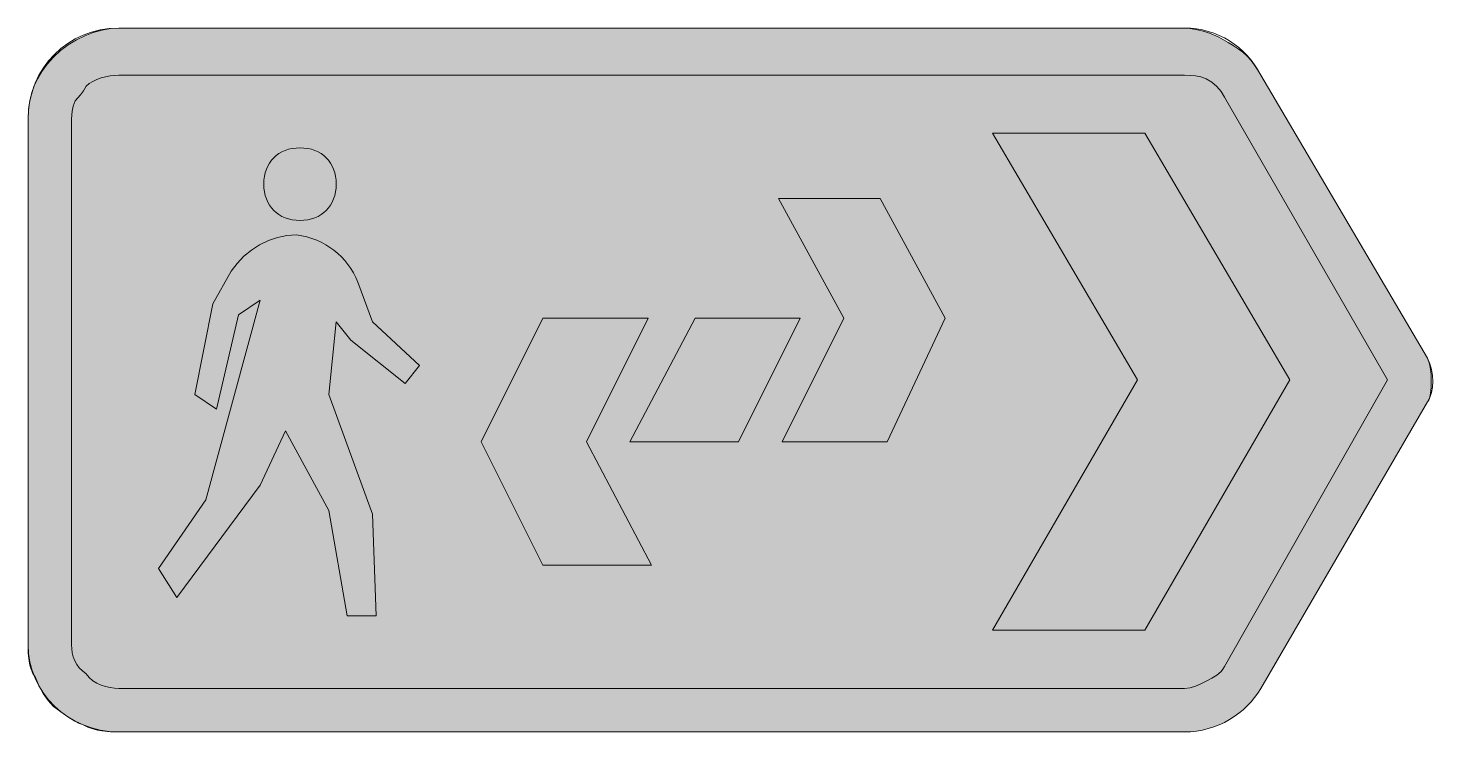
# Model space of a CAD drawing. Header units: metres. Extents: x 51 to 516, y 26 to 258.
import ezdxf

# ---------------------------------------------------------------- set-up
doc = ezdxf.new("R2010")
doc.units = ezdxf.units.M
for name, color, linetype, true_color in [('FILL_BLACK_000000', 7, 'Continuous', 0x000000), ('FILL_SILVER_C3C3C3', 7, 'Continuous', 0xc3c3c3), ('FILL_WHITE_FFFFFF', 7, 'Continuous', 0xffffff), ('STROKE_BLACK_000000', 7, 'Continuous', 0x000000), ('STROKE_WHITE_FFFFFF', 7, 'Continuous', 0xffffff)]:
    doc.layers.add(name, color=color, linetype=linetype, true_color=true_color)

msp = doc.modelspace()

# ---------------------------------------------------------------- hatches: boundary and pattern name
at = {"layer": 'FILL_BLACK_000000', "true_color": 0x000000}
h = msp.add_hatch(color=7, dxfattribs=at)
h.dxf.hatch_style = 1
h.paths.add_polyline_path([(433.35, 242.88), (435.15, 242.86), (436.95, 242.73), (438.75, 242.37), (440.55, 241.68), (442.33, 240.57), (444, 239.13), (445.44, 237.46), (446.55, 235.68), (500.55, 142.08), (446.55, 47.28), (446.05, 46.43), (445.44, 45.69), (444, 44.43), (442.33, 43.4), (440.55, 42.48), (438.75, 41.6), (436.95, 40.83), (435.15, 40.29), (433.35, 40.08), (80.55, 40.08), (79.15, 40.14), (77.68, 40.32), (76.18, 40.65), (74.7, 41.13), (73.27, 41.78), (71.94, 42.61), (70.76, 43.64), (69.75, 44.88), (68.51, 45.83), (67.48, 46.89), (66.65, 48.02), (66, 49.23), (65.52, 50.49), (65.19, 51.8), (65.01, 53.13), (64.95, 54.48), (64.95, 228.48), (65.1, 231.03), (65.46, 232.7), (66.15, 234.48), (67.95, 236.43), (68.85, 237.69), (69.75, 239.28), (70.76, 240.12), (71.94, 240.85), (73.27, 241.47), (74.7, 241.98), (76.18, 242.37), (77.68, 242.65), (79.15, 242.82), (80.55, 242.88), (433.35, 242.88)])
at = {"layer": 'FILL_SILVER_C3C3C3', "true_color": 0xc3c3c3}
h = msp.add_hatch(color=7, dxfattribs=at)
h.dxf.hatch_style = 1
h.paths.add_polyline_path([(298.95, 202.08), (332.55, 202.08), (354.15, 162.48), (334.95, 121.68), (300.15, 121.68), (320.55, 162.48), (298.95, 202.08)])
h = msp.add_hatch(color=7, dxfattribs=at)
h.dxf.hatch_style = 1
h.paths.add_polyline_path([(255.75, 162.48), (235.35, 121.68), (256.95, 80.88), (220.95, 80.88), (200.55, 121.68), (220.95, 162.48), (255.75, 162.48)])
h = msp.add_hatch(color=7, dxfattribs=at)
h.dxf.hatch_style = 1
h.paths.add_polyline_path([(271.35, 162.48), (306.15, 162.48), (285.75, 121.68), (249.75, 121.68), (271.35, 162.48)])
at = {"layer": 'FILL_WHITE_FFFFFF', "true_color": 0xffffff}
h = msp.add_hatch(color=7, dxfattribs=at)
h.dxf.hatch_style = 1
h.paths.add_polyline_path([(80.55, 25.68), (77.83, 25.72), (75, 25.98), (73.51, 26.27), (71.94, 26.69), (70.3, 27.29), (68.55, 28.08), (67.25, 28.58), (66.04, 29.19), (63.75, 30.63), (58.95, 34.08), (57.17, 36.09), (55.5, 38.43), (54.06, 41), (52.95, 43.68), (52.16, 45.03), (51.56, 46.38), (51.14, 47.73), (50.85, 49.08), (50.59, 51.78), (50.55, 54.48), (50.55, 228.48), (50.66, 231.18), (51.02, 233.86), (51.63, 236.52), (52.5, 239.13), (53.66, 241.69), (55.11, 244.17), (56.87, 246.58), (58.95, 248.88), (61.31, 251.02), (63.84, 252.91), (66.52, 254.55), (69.3, 255.93), (72.13, 257.02), (74.98, 257.82), (77.8, 258.31), (80.55, 258.48), (433.35, 258.48), (435.2, 258.37), (437.12, 258.07), (439.07, 257.59), (441, 256.98), (442.88, 256.25), (444.66, 255.44), (446.29, 254.58), (447.75, 253.68), (449.49, 252.72), (451.12, 251.65), (452.64, 250.47), (454.05, 249.18), (455.34, 247.77), (456.52, 246.25), (457.59, 244.62), (458.55, 242.88), (513.75, 149.28), (514.44, 147.48), (514.8, 145.68), (514.93, 143.88), (514.95, 142.08), (514.93, 139.6), (514.8, 137.58), (514.44, 136), (514.15, 135.39), (513.75, 134.88), (458.55, 40.08), (457.59, 38.53), (456.53, 37.05), (455.37, 35.63), (454.11, 34.29), (452.75, 33.02), (451.31, 31.83), (449.8, 30.73), (448.2, 29.73), (446.53, 28.82), (444.8, 28.02), (443.01, 27.33), (441.17, 26.75), (439.27, 26.29), (437.34, 25.95), (435.36, 25.75), (433.35, 25.68), (80.55, 25.68)])
h = msp.add_hatch(color=7, dxfattribs=at)
h.dxf.hatch_style = 1
h.paths.add_polyline_path([(420.15, 59.28), (369.75, 59.28), (417.75, 142.08), (369.75, 223.68), (420.15, 223.68), (468.15, 142.08), (420.15, 59.28)])
h = msp.add_hatch(color=7, dxfattribs=at)
h.dxf.hatch_style = 1
h.paths.add_polyline_path([(128.61, 208.2), (128.77, 209.46), (129.04, 210.66), (129.41, 211.79), (129.88, 212.85), (130.45, 213.84), (131.11, 214.75), (131.85, 215.58), (132.68, 216.32), (133.59, 216.98), (134.58, 217.55), (135.64, 218.02), (136.77, 218.39), (137.97, 218.66), (139.23, 218.82), (140.55, 218.88), (141.87, 218.82), (143.13, 218.66), (144.33, 218.39), (145.46, 218.02), (146.52, 217.55), (147.51, 216.98), (148.42, 216.32), (149.25, 215.58), (149.99, 214.75), (150.65, 213.84), (151.22, 212.85), (151.69, 211.79), (152.06, 210.66), (152.33, 209.46), (152.49, 208.2), (152.55, 206.88), (152.49, 205.56), (152.33, 204.3), (152.06, 203.1), (151.69, 201.97), (151.22, 200.91), (150.65, 199.92), (149.99, 199.01), (149.25, 198.18), (148.42, 197.44), (147.51, 196.78), (146.52, 196.21), (145.46, 195.74), (144.33, 195.37), (143.13, 195.1), (141.87, 194.94), (140.55, 194.88), (139.23, 194.94), (137.97, 195.1), (136.77, 195.37), (135.64, 195.74), (134.58, 196.21), (133.59, 196.78), (132.68, 197.44), (131.85, 198.18), (131.11, 199.01), (130.45, 199.92), (129.88, 200.91), (129.41, 201.97), (129.04, 203.1), (128.77, 204.3), (128.61, 205.56), (128.55, 206.88), (128.61, 208.2)])
h = msp.add_hatch(color=7, dxfattribs=at)
h.dxf.hatch_style = 1
h.paths.add_polyline_path([(165.75, 64.08), (156.15, 64.08), (150.15, 98.88), (135.75, 125.28), (127.35, 107.28), (99.75, 70.08), (93.75, 79.68), (109.35, 102.48), (127.35, 168.48), (120.15, 163.68), (112.95, 132.48), (105.75, 137.28), (111.75, 167.28), (117.75, 178.08), (119.71, 180.66), (121.97, 182.99), (124.48, 185.04), (127.2, 186.78), (130.09, 188.18), (133.11, 189.22), (134.65, 189.59), (136.21, 189.86), (137.78, 190.02), (139.35, 190.08), (141.12, 189.8), (142.84, 189.41), (144.49, 188.91), (146.08, 188.32), (147.61, 187.62), (149.07, 186.83), (150.47, 185.95), (151.8, 184.98), (153.06, 183.93), (154.24, 182.79), (155.36, 181.58), (156.39, 180.29), (157.35, 178.94), (158.23, 177.51), (159.03, 176.03), (159.75, 174.48), (164.55, 161.28), (180.15, 146.88), (175.35, 140.88), (157.35, 155.28), (152.55, 161.28), (150.15, 137.28), (164.55, 97.68), (165.75, 64.08)])

# ---------------------------------------------------------------- linework, layer by layer
at = {"layer": 'FILL_BLACK_000000', "lineweight": 0, "true_color": 0x000000}
msp.add_lwpolyline([(433.35, 242.88), (435.15, 242.86), (436.95, 242.73), (438.75, 242.37), (440.55, 241.68), (442.33, 240.57), (444, 239.13), (445.44, 237.46), (446.55, 235.68), (500.55, 142.08), (446.55, 47.28), (446.05, 46.43), (445.44, 45.69), (444, 44.43), (442.33, 43.4), (440.55, 42.48), (438.75, 41.6), (436.95, 40.83), (435.15, 40.29), (433.35, 40.08), (80.55, 40.08), (79.15, 40.14), (77.68, 40.32), (76.18, 40.65), (74.7, 41.13), (73.27, 41.78), (71.94, 42.61), (70.76, 43.64), (69.75, 44.88), (68.51, 45.83), (67.48, 46.89), (66.65, 48.02), (66, 49.23), (65.52, 50.49), (65.19, 51.8), (65.01, 53.13), (64.95, 54.48), (64.95, 228.48), (65.1, 231.03), (65.46, 232.7), (66.15, 234.48), (67.95, 236.43), (68.85, 237.69), (69.75, 239.28), (70.76, 240.12), (71.94, 240.85), (73.27, 241.47), (74.7, 241.98), (76.18, 242.37), (77.68, 242.65), (79.15, 242.82), (80.55, 242.88)], close=True, dxfattribs=at)
at = {"layer": 'FILL_SILVER_C3C3C3', "lineweight": 0, "true_color": 0xc3c3c3}
for points in [[(298.95, 202.08), (332.55, 202.08), (354.15, 162.48), (334.95, 121.68), (300.15, 121.68), (320.55, 162.48)], [(255.75, 162.48), (235.35, 121.68), (256.95, 80.88), (220.95, 80.88), (200.55, 121.68), (220.95, 162.48)], [(271.35, 162.48), (306.15, 162.48), (285.75, 121.68), (249.75, 121.68)]]:
    msp.add_lwpolyline(points, close=True, dxfattribs=at)
at = {"layer": 'FILL_WHITE_FFFFFF', "lineweight": 0, "true_color": 0xffffff}
for points in [[(80.55, 25.68), (77.83, 25.72), (75, 25.98), (73.51, 26.27), (71.94, 26.69), (70.3, 27.29), (68.55, 28.08), (67.25, 28.58), (66.04, 29.19), (63.75, 30.63), (58.95, 34.08), (57.17, 36.09), (55.5, 38.43), (54.06, 41), (52.95, 43.68), (52.16, 45.03), (51.56, 46.38), (51.14, 47.73), (50.85, 49.08), (50.59, 51.78), (50.55, 54.48), (50.55, 228.48), (50.66, 231.18), (51.02, 233.86), (51.63, 236.52), (52.5, 239.13), (53.66, 241.69), (55.11, 244.17), (56.87, 246.58), (58.95, 248.88), (61.31, 251.02), (63.84, 252.91), (66.52, 254.55), (69.3, 255.93), (72.13, 257.02), (74.98, 257.82), (77.8, 258.31), (80.55, 258.48), (433.35, 258.48), (435.2, 258.37), (437.12, 258.07), (439.07, 257.59), (441, 256.98), (442.88, 256.25), (444.66, 255.44), (446.29, 254.58), (447.75, 253.68), (449.49, 252.72), (451.12, 251.65), (452.64, 250.47), (454.05, 249.18), (455.34, 247.77), (456.52, 246.25), (457.59, 244.62), (458.55, 242.88), (513.75, 149.28), (514.44, 147.48), (514.8, 145.68), (514.93, 143.88), (514.95, 142.08), (514.93, 139.6), (514.8, 137.58), (514.44, 136), (514.15, 135.39), (513.75, 134.88), (458.55, 40.08), (457.59, 38.53), (456.53, 37.05), (455.37, 35.63), (454.11, 34.29), (452.75, 33.02), (451.31, 31.83), (449.8, 30.73), (448.2, 29.73), (446.53, 28.82), (444.8, 28.02), (443.01, 27.33), (441.17, 26.75), (439.27, 26.29), (437.34, 25.95), (435.36, 25.75), (433.35, 25.68)], [(128.61, 208.2), (128.77, 209.46), (129.04, 210.66), (129.41, 211.79), (129.88, 212.85), (130.45, 213.84), (131.11, 214.75), (131.85, 215.58), (132.68, 216.32), (133.59, 216.98), (134.58, 217.55), (135.64, 218.02), (136.77, 218.39), (137.97, 218.66), (139.23, 218.82), (140.55, 218.88), (141.87, 218.82), (143.13, 218.66), (144.33, 218.39), (145.46, 218.02), (146.52, 217.55), (147.51, 216.98), (148.42, 216.32), (149.25, 215.58), (149.99, 214.75), (150.65, 213.84), (151.22, 212.85), (151.69, 211.79), (152.06, 210.66), (152.33, 209.46), (152.49, 208.2), (152.55, 206.88), (152.49, 205.56), (152.33, 204.3), (152.06, 203.1), (151.69, 201.97), (151.22, 200.91), (150.65, 199.92), (149.99, 199.01), (149.25, 198.18), (148.42, 197.44), (147.51, 196.78), (146.52, 196.21), (145.46, 195.74), (144.33, 195.37), (143.13, 195.1), (141.87, 194.94), (140.55, 194.88), (139.23, 194.94), (137.97, 195.1), (136.77, 195.37), (135.64, 195.74), (134.58, 196.21), (133.59, 196.78), (132.68, 197.44), (131.85, 198.18), (131.11, 199.01), (130.45, 199.92), (129.88, 200.91), (129.41, 201.97), (129.04, 203.1), (128.77, 204.3), (128.61, 205.56), (128.55, 206.88)], [(165.75, 64.08), (156.15, 64.08), (150.15, 98.88), (135.75, 125.28), (127.35, 107.28), (99.75, 70.08), (93.75, 79.68), (109.35, 102.48), (127.35, 168.48), (120.15, 163.68), (112.95, 132.48), (105.75, 137.28), (111.75, 167.28), (117.75, 178.08), (119.71, 180.66), (121.97, 182.99), (124.48, 185.04), (127.2, 186.78), (130.09, 188.18), (133.11, 189.22), (134.65, 189.59), (136.21, 189.86), (137.78, 190.02), (139.35, 190.08), (141.12, 189.8), (142.84, 189.41), (144.49, 188.91), (146.08, 188.32), (147.61, 187.62), (149.07, 186.83), (150.47, 185.95), (151.8, 184.98), (153.06, 183.93), (154.24, 182.79), (155.36, 181.58), (156.39, 180.29), (157.35, 178.94), (158.23, 177.51), (159.03, 176.03), (159.75, 174.48), (164.55, 161.28), (180.15, 146.88), (175.35, 140.88), (157.35, 155.28), (152.55, 161.28), (150.15, 137.28), (164.55, 97.68)]]:
    msp.add_lwpolyline(points, close=True, dxfattribs=at)
at = {"layer": 'FILL_WHITE_FFFFFF', "lineweight": 0, "true_color": 0x000000}
msp.add_lwpolyline([(420.15, 59.28), (369.75, 59.28), (417.75, 142.08), (369.75, 223.68), (420.15, 223.68), (468.15, 142.08)], close=True, dxfattribs=at)
at = {"layer": 'STROKE_BLACK_000000', "lineweight": 0, "true_color": 0x000000}
msp.add_lwpolyline([(458.55, 242.88), (513.75, 149.28), (514.54, 147.43), (515.1, 145.51), (515.44, 143.56), (515.55, 141.63), (515.44, 139.75), (515.1, 137.97), (514.54, 136.34), (513.75, 134.88), (458.55, 40.08), (457.59, 38.53), (456.53, 37.05), (455.37, 35.63), (454.11, 34.29), (452.75, 33.02), (451.31, 31.83), (449.8, 30.73), (448.2, 29.73), (446.53, 28.82), (444.8, 28.02), (443.01, 27.33), (441.17, 26.75), (439.27, 26.29), (437.34, 25.95), (435.36, 25.75), (433.35, 25.68), (80.55, 25.68), (77.44, 25.83), (74.44, 26.28), (71.54, 27), (68.77, 27.99), (66.15, 29.22), (63.67, 30.68), (61.37, 32.36), (59.25, 34.23), (57.33, 36.29), (55.61, 38.51), (54.12, 40.89), (52.87, 43.4), (51.88, 46.03), (51.15, 48.76), (50.7, 51.59), (50.55, 54.48), (50.55, 228.48), (50.7, 231.59), (51.15, 234.59), (51.88, 237.49), (52.87, 240.25), (54.12, 242.88), (55.61, 245.35), (57.33, 247.66), (59.25, 249.78), (61.37, 251.7), (63.67, 253.42), (66.15, 254.91), (68.77, 256.15), (71.54, 257.15), (74.44, 257.88), (77.44, 258.33), (80.55, 258.48), (433.35, 258.48), (435.36, 258.41), (437.34, 258.2), (439.27, 257.86), (441.17, 257.39), (443.01, 256.8), (444.8, 256.08), (446.53, 255.24), (448.2, 254.28), (449.8, 253.21), (451.31, 252.03), (452.75, 250.75), (454.11, 249.37), (455.37, 247.88), (456.53, 246.31), (457.59, 244.64), (458.55, 242.88)], dxfattribs=at)
at = {"layer": 'STROKE_WHITE_FFFFFF', "lineweight": 0, "true_color": 0xffffff}
msp.add_lwpolyline([(164.55, 97.68), (150.15, 137.28), (152.55, 161.28), (157.35, 155.28), (175.35, 140.88), (180.15, 146.88), (164.55, 161.28), (159.75, 174.48), (159.03, 176.03), (158.23, 177.51), (157.35, 178.94), (156.39, 180.29), (155.36, 181.58), (154.24, 182.79), (153.06, 183.93), (151.8, 184.98), (150.47, 185.95), (149.07, 186.83), (147.61, 187.62), (146.08, 188.32), (144.49, 188.91), (142.84, 189.41), (141.12, 189.8), (139.35, 190.08), (137.78, 190.02), (136.21, 189.86), (134.65, 189.59), (133.11, 189.22), (130.09, 188.18), (127.2, 186.78), (124.48, 185.04), (121.97, 182.99), (119.71, 180.66), (117.75, 178.08), (111.75, 167.28), (105.75, 137.28), (112.95, 132.48), (120.15, 163.68), (127.35, 168.48), (109.35, 102.48), (93.75, 79.68), (99.75, 70.08), (127.35, 107.28), (135.75, 125.28), (150.15, 98.88), (156.15, 64.08), (165.75, 64.08), (164.55, 97.68)], dxfattribs=at)

doc.saveas('drawing.dxf')
